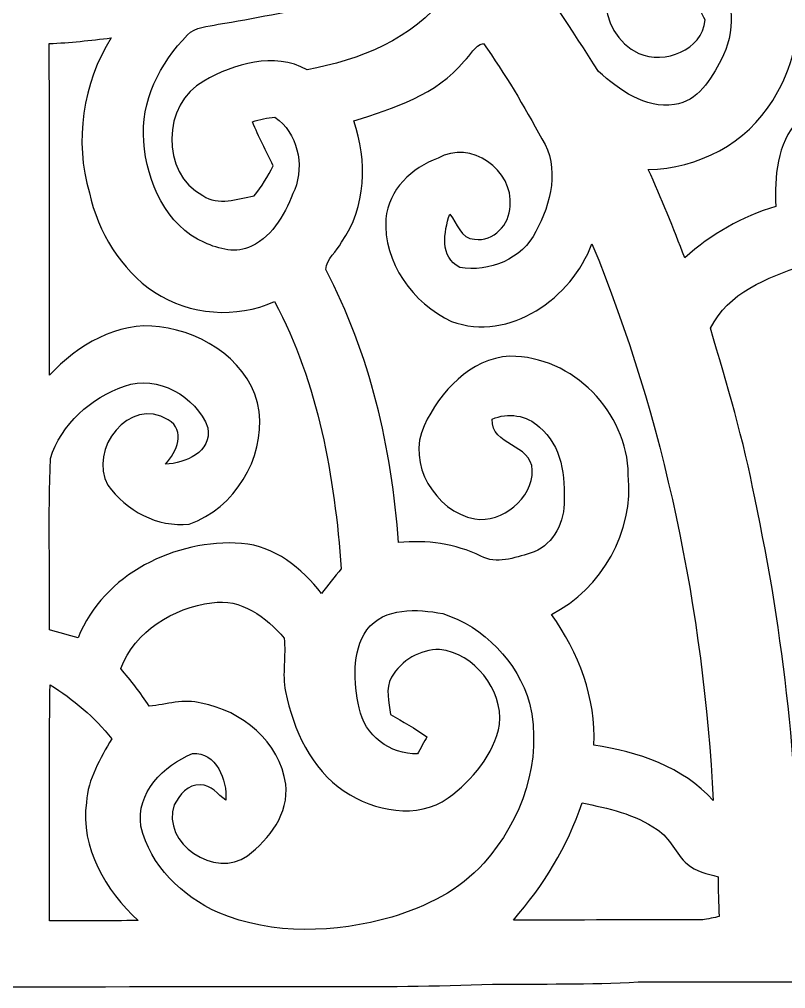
# Model space of a CAD drawing. Header units: centimetres. Extents: x -12.7 to 12.7, y -9.7 to 9.7.
# Drawn here: x 0.71 to 5.33, y -9.67 to -3.81 of the extents above; entities that cross this region are included whole.
import ezdxf

# ---------------------------------------------------------------- set-up
doc = ezdxf.new("R2010")
doc.units = ezdxf.units.CM
doc.header["$MEASUREMENT"] = 0
doc.layers.add('Camada 1', color=7, linetype='Continuous')

msp = doc.modelspace()

# ---------------------------------------------------------------- linework, layer by layer
at = {"layer": 'Camada 1', "color": 156}
for points, knots in [([(-1.37865, 9.59626), (-1.07597, 9.66116), (-0.76446, 9.65658), (-0.45966, 9.70702), (-0.45966, 9.70702), (-0.06914, 9.71726), (0.32278, 9.7229), (0.7112, 9.67175), (0.7112, 9.67175), (0.7112, 9.67175), (0.73377, 9.65729), (0.73377, 9.65729), (0.73377, 9.65729), (0.90523, 9.66045), (1.07456, 9.63259), (1.24283, 9.60225), (1.24283, 9.60225), (2.0253, 9.4816), (2.79541, 9.22655), (3.46463, 8.79756), (3.46463, 8.79756), (4.05411, 8.4208), (4.54907, 7.89445), (4.87749, 7.27604), (4.87749, 7.27604), (5.2204, 6.66009), (5.4183, 5.97746), (5.58024, 5.29519), (5.58024, 5.29519), (5.71782, 4.56177), (5.86987, 3.8241), (5.88539, 3.07516), (5.88539, 3.07516), (5.89173, 3.01659), (5.96935, 3.0219), (6.0131, 3.00601), (6.0131, 3.00601), (6.36975, 2.93863), (6.69466, 2.70615), (6.8587, 2.38019), (6.8587, 2.38019), (6.96911, 2.18792), (7.0097, 1.96744), (7.0432, 1.75119), (7.0432, 1.75119), (7.70643, 1.67957), (8.37352, 1.61924), (9.02441, 1.46543), (9.02441, 1.46543), (9.54263, 1.33103), (10.05628, 1.08408), (10.39495, 0.65617), (10.39495, 0.65617), (10.53889, 0.48541), (10.64012, 0.28363), (10.72091, 0.0762), (10.72091, 0.0762), (10.83592, -0.23106), (10.85778, -0.56056), (10.91988, -0.88018), (10.91988, -0.88018), (11.04477, -1.6016), (11.2014, -2.31705), (11.36473, -3.03001), (11.36473, -3.03001), (11.47163, -3.53554), (11.58699, -4.03859), (11.68752, -4.54554), (11.68752, -4.54554), (11.92423, -5.62397), (12.192, -6.69571), (12.46363, -7.76569), (12.46363, -7.76569), (12.51866, -7.95267), (12.54619, -8.14775), (12.62591, -8.32696), (12.62591, -8.32696), (12.68835, -8.56543), (12.69118, -8.84378), (12.5409, -9.05157), (12.5409, -9.05157), (12.33557, -9.36378), (11.95246, -9.48796), (11.6018, -9.54758), (11.6018, -9.54758), (11.24303, -9.61777), (10.87649, -9.5959), (10.51348, -9.60084), (10.51348, -9.60084), (9.73737, -9.60261), (8.96126, -9.60472), (8.18549, -9.60861), (8.18549, -9.60861), (7.57344, -9.60649), (6.96207, -9.63295), (6.35034, -9.62413), (6.35034, -9.62413), (5.715, -9.62483), (5.07965, -9.62377), (4.44465, -9.62554), (4.44465, -9.62554), (4.15149, -9.64211), (3.85797, -9.63648), (3.56446, -9.6386), (3.56446, -9.6386), (2.8822, -9.66576), (2.19886, -9.64742), (1.51589, -9.65341), (1.51589, -9.65341), (-0.02399, -9.65799), (-1.5635, -9.65164), (-3.10339, -9.6527), (-3.10339, -9.6527), (-4.25555, -9.61955), (-5.40843, -9.62413), (-6.56132, -9.62413), (-6.56132, -9.62413), (-7.13809, -9.62978), (-7.71384, -9.60261), (-8.29063, -9.60825), (-8.29063, -9.60825), (-9.24383, -9.60191), (-10.19668, -9.60437), (-11.14989, -9.59696), (-11.14989, -9.59696), (-11.55029, -9.57014), (-11.97397, -9.51759), (-12.31229, -9.28404), (-12.31229, -9.28404), (-12.46786, -9.18245), (-12.5603, -9.01734), (-12.64038, -8.85542), (-12.64038, -8.85542), (-12.66224, -8.69209), (-12.66295, -8.52664), (-12.63755, -8.36365), (-12.63755, -8.36365), (-12.60616, -8.29592), (-12.57793, -8.22642), (-12.55747, -8.15481), (-12.55747, -8.15481), (-12.23856, -6.8767), (-11.90271, -5.60246), (-11.63602, -4.312), (-11.63602, -4.312), (-11.38519, -3.08397), (-11.07333, -1.8676), (-10.87261, -0.62934), (-10.87261, -0.62934), (-10.82251, -0.24058), (-10.73361, 0.15451), (-10.51418, 0.48541), (-10.51418, 0.48541), (-10.20762, 0.97613), (-9.67669, 1.28023), (-9.1313, 1.43474), (-9.1313, 1.43474), (-8.44832, 1.61678), (-7.7403, 1.67357), (-7.04003, 1.75119), (-7.04003, 1.75119), (-6.99947, 2.0761), (-6.89609, 2.40454), (-6.66679, 2.64688), (-6.66679, 2.64688), (-6.46747, 2.86208), (-6.18559, 2.98908), (-5.89704, 3.02823), (-5.89704, 3.02823), (-5.91784, 3.97862), (-5.84799, 4.93747), (-5.59681, 5.85716), (-5.59681, 5.85716), (-5.37104, 6.70418), (-4.97945, 7.53533), (-4.33317, 8.14317), (-4.33317, 8.14317), (-3.50237, 8.87906), (-2.47614, 9.40752), (-1.37865, 9.59626)], [0, 0, 0, 0, 0.0217391, 0.0217391, 0.0217391, 0.0217391, 0.0434783, 0.0434783, 0.0434783, 0.0434783, 0.0652174, 0.0652174, 0.0652174, 0.0652174, 0.0869565, 0.0869565, 0.0869565, 0.0869565, 0.1086957, 0.1086957, 0.1086957, 0.1086957, 0.1304348, 0.1304348, 0.1304348, 0.1304348, 0.1521739, 0.1521739, 0.1521739, 0.1521739, 0.173913, 0.173913, 0.173913, 0.173913, 0.1956522, 0.1956522, 0.1956522, 0.1956522, 0.2173913, 0.2173913, 0.2173913, 0.2173913, 0.2391304, 0.2391304, 0.2391304, 0.2391304, 0.2608696, 0.2608696, 0.2608696, 0.2608696, 0.2826087, 0.2826087, 0.2826087, 0.2826087, 0.3043478, 0.3043478, 0.3043478, 0.3043478, 0.326087, 0.326087, 0.326087, 0.326087, 0.3478261, 0.3478261, 0.3478261, 0.3478261, 0.3695652, 0.3695652, 0.3695652, 0.3695652, 0.3913043, 0.3913043, 0.3913043, 0.3913043, 0.4130435, 0.4130435, 0.4130435, 0.4130435, 0.4347826, 0.4347826, 0.4347826, 0.4347826, 0.4565217, 0.4565217, 0.4565217, 0.4565217, 0.4782609, 0.4782609, 0.4782609, 0.4782609, 0.5, 0.5, 0.5, 0.5, 0.5217391, 0.5217391, 0.5217391, 0.5217391, 0.5434783, 0.5434783, 0.5434783, 0.5434783, 0.5652174, 0.5652174, 0.5652174, 0.5652174, 0.5869565, 0.5869565, 0.5869565, 0.5869565, 0.6086957, 0.6086957, 0.6086957, 0.6086957, 0.6304348, 0.6304348, 0.6304348, 0.6304348, 0.6521739, 0.6521739, 0.6521739, 0.6521739, 0.673913, 0.673913, 0.673913, 0.673913, 0.6956522, 0.6956522, 0.6956522, 0.6956522, 0.7173913, 0.7173913, 0.7173913, 0.7173913, 0.7391304, 0.7391304, 0.7391304, 0.7391304, 0.7608696, 0.7608696, 0.7608696, 0.7608696, 0.7826087, 0.7826087, 0.7826087, 0.7826087, 0.8043478, 0.8043478, 0.8043478, 0.8043478, 0.826087, 0.826087, 0.826087, 0.826087, 0.8478261, 0.8478261, 0.8478261, 0.8478261, 0.8695652, 0.8695652, 0.8695652, 0.8695652, 0.8913043, 0.8913043, 0.8913043, 0.8913043, 0.9130435, 0.9130435, 0.9130435, 0.9130435, 0.9347826, 0.9347826, 0.9347826, 0.9347826, 0.9565217, 0.9565217, 0.9565217, 0.9565217, 1, 1, 1, 1]), ([(3.68652, -3.39019), (3.68652, -3.39019), (3.68652, -3.39019), (3.68652, -3.39019), (3.68652, -3.39019), (3.88301, -3.61879), (4.04247, -3.87526), (4.20475, -4.12855), (4.20475, -4.12855), (4.33, -4.23686), (4.48592, -4.35715), (4.66302, -4.32681), (4.66302, -4.32681), (4.80518, -4.31129), (4.8849, -4.17264), (4.94558, -4.05835), (4.94558, -4.05835), (5.03061, -3.90031), (5.04013, -3.66642), (4.8828, -3.54965), (4.8828, -3.54965), (4.83975, -3.50767), (4.78649, -3.538), (4.74098, -3.55599), (4.74098, -3.55599), (4.75192, -3.65159), (4.80976, -3.73133), (4.84893, -3.81706), (4.84893, -3.81706), (4.83129, -4.00227), (4.60375, -4.08481), (4.44816, -4.0199), (4.44816, -4.0199), (4.18535, -3.89573), (4.17264, -3.47486), (4.41607, -3.32351), (4.41607, -3.32351), (4.56564, -3.23356), (4.74486, -3.17217), (4.9209, -3.19863), (4.9209, -3.19863), (5.1449, -3.2466), (5.30436, -3.4484), (5.36857, -3.65972), (5.36857, -3.65972), (5.44688, -3.87597), (5.37386, -4.1148), (5.25673, -4.30283), (5.25673, -4.30283), (5.10187, -4.5607), (4.80377, -4.71594), (4.50532, -4.71945), (4.50532, -4.71945), (4.5854, -4.89444), (4.65737, -5.07293), (4.72581, -5.25251), (4.72581, -5.25251), (4.88456, -5.1114), (5.07083, -5.00274), (5.27543, -4.94383), (5.27543, -4.94383), (5.26696, -4.76391), (5.28214, -4.56459), (5.40914, -4.42453), (5.40914, -4.42453), (5.55201, -4.2418), (5.81201, -4.20687), (6.02755, -4.2418), (6.02755, -4.2418), (6.28438, -4.29224), (6.44877, -4.62667), (6.29742, -4.85034), (6.29742, -4.85034), (6.199, -5.00133), (5.97712, -5.03624), (5.84446, -4.90996), (5.84446, -4.90996), (5.83917, -4.88209), (5.82789, -4.82706), (5.82259, -4.79918), (5.82259, -4.79918), (5.82824, -4.73392), (5.83388, -4.66865), (5.83952, -4.60375), (5.83952, -4.60375), (5.79225, -4.59916), (5.74533, -4.59527), (5.69877, -4.5921), (5.69877, -4.5921), (5.63633, -4.72193), (5.61657, -4.89126), (5.71465, -5.00944), (5.71465, -5.00944), (5.81589, -5.12974), (5.94676, -5.24016), (6.10446, -5.27227), (6.10446, -5.27227), (6.26073, -5.29096), (6.37046, -5.15761), (6.47347, -5.06201), (6.47347, -5.06201), (6.48794, -4.83622), (6.59129, -4.61539), (6.77333, -4.4771), (6.77333, -4.4771), (6.94584, -4.32859), (7.18078, -4.28519), (7.40233, -4.29153), (7.40233, -4.29153), (7.26687, -4.07105), (7.11694, -3.85974), (6.97793, -3.64172), (6.97793, -3.64172), (6.84072, -3.83504), (6.6442, -3.98992), (6.41208, -4.04917), (6.41208, -4.04917), (6.09282, -4.13208), (5.72487, -3.95851), (5.59435, -3.65441), (5.59435, -3.65441), (5.56894, -3.51225), (5.58058, -3.36444), (5.62856, -3.22862), (5.62856, -3.22862), (5.5252, -3.1175), (5.41689, -3.00426), (5.27295, -2.9471), (5.27295, -2.9471), (5.15866, -2.88607), (5.02849, -2.87619), (4.90431, -2.84938), (4.90431, -2.84938), (4.51484, -3.06458), (4.10316, -3.23603), (3.68652, -3.39019)], [0, 0, 0, 0, 0.0285714, 0.0285714, 0.0285714, 0.0285714, 0.0571429, 0.0571429, 0.0571429, 0.0571429, 0.0857143, 0.0857143, 0.0857143, 0.0857143, 0.1142857, 0.1142857, 0.1142857, 0.1142857, 0.1428571, 0.1428571, 0.1428571, 0.1428571, 0.1714286, 0.1714286, 0.1714286, 0.1714286, 0.2, 0.2, 0.2, 0.2, 0.2285714, 0.2285714, 0.2285714, 0.2285714, 0.2571429, 0.2571429, 0.2571429, 0.2571429, 0.2857143, 0.2857143, 0.2857143, 0.2857143, 0.3142857, 0.3142857, 0.3142857, 0.3142857, 0.3428571, 0.3428571, 0.3428571, 0.3428571, 0.3714286, 0.3714286, 0.3714286, 0.3714286, 0.4, 0.4, 0.4, 0.4, 0.4285714, 0.4285714, 0.4285714, 0.4285714, 0.4571429, 0.4571429, 0.4571429, 0.4571429, 0.4857143, 0.4857143, 0.4857143, 0.4857143, 0.5142857, 0.5142857, 0.5142857, 0.5142857, 0.5428571, 0.5428571, 0.5428571, 0.5428571, 0.5714286, 0.5714286, 0.5714286, 0.5714286, 0.6, 0.6, 0.6, 0.6, 0.6285714, 0.6285714, 0.6285714, 0.6285714, 0.6571429, 0.6571429, 0.6571429, 0.6571429, 0.6857143, 0.6857143, 0.6857143, 0.6857143, 0.7142857, 0.7142857, 0.7142857, 0.7142857, 0.7428571, 0.7428571, 0.7428571, 0.7428571, 0.7714286, 0.7714286, 0.7714286, 0.7714286, 0.8, 0.8, 0.8, 0.8, 0.8285714, 0.8285714, 0.8285714, 0.8285714, 0.8571429, 0.8571429, 0.8571429, 0.8571429, 0.8857143, 0.8857143, 0.8857143, 0.8857143, 0.9142857, 0.9142857, 0.9142857, 0.9142857, 0.9428571, 0.9428571, 0.9428571, 0.9428571, 1, 1, 1, 1]), ([(1.90853, -3.84315), (1.90853, -3.84315), (1.90853, -3.84315), (1.90853, -3.84315), (1.90853, -3.84315), (1.84538, -3.86009), (1.76847, -3.85514), (1.72225, -3.90771), (1.72225, -3.90771), (1.5568, -4.07704), (1.43544, -4.30883), (1.45873, -4.55153), (1.45873, -4.55153), (1.47567, -4.7939), (1.59208, -5.05777), (1.82527, -5.16149), (1.82527, -5.16149), (1.9124, -5.19994), (2.01824, -5.23063), (2.10819, -5.1823), (2.10819, -5.1823), (2.24649, -5.12022), (2.31668, -4.97311), (2.36996, -4.84011), (2.36996, -4.84011), (2.42992, -4.68948), (2.3869, -4.49896), (2.25107, -4.40443), (2.25107, -4.40443), (2.20415, -4.40796), (2.15864, -4.41713), (2.1142, -4.4323), (2.1142, -4.4323), (2.15299, -4.52191), (2.19674, -4.6094), (2.24013, -4.69688), (2.24013, -4.69688), (2.20839, -4.76144), (2.16958, -4.82282), (2.12478, -4.87927), (2.12478, -4.87927), (2.02282, -4.89513), (1.90994, -4.94242), (1.81575, -4.87749), (1.81575, -4.87749), (1.55751, -4.74274), (1.56986, -4.32118), (1.82104, -4.18606), (1.82104, -4.18606), (2.00554, -4.07987), (2.24472, -4.00826), (2.44439, -4.11762), (2.44439, -4.11762), (2.76083, -4.06011), (3.08186, -3.93206), (3.284, -3.6703), (3.284, -3.6703), (3.25049, -3.63007), (3.21734, -3.59021), (3.18381, -3.5507), (3.18381, -3.5507), (2.76684, -3.68053), (2.3389, -3.77084), (1.90853, -3.84315)], [0, 0, 0, 0, 0.0588235, 0.0588235, 0.0588235, 0.0588235, 0.1176471, 0.1176471, 0.1176471, 0.1176471, 0.1764706, 0.1764706, 0.1764706, 0.1764706, 0.2352941, 0.2352941, 0.2352941, 0.2352941, 0.2941176, 0.2941176, 0.2941176, 0.2941176, 0.3529412, 0.3529412, 0.3529412, 0.3529412, 0.4117647, 0.4117647, 0.4117647, 0.4117647, 0.4705882, 0.4705882, 0.4705882, 0.4705882, 0.5294118, 0.5294118, 0.5294118, 0.5294118, 0.5882353, 0.5882353, 0.5882353, 0.5882353, 0.6470588, 0.6470588, 0.6470588, 0.6470588, 0.7058824, 0.7058824, 0.7058824, 0.7058824, 0.7647059, 0.7647059, 0.7647059, 0.7647059, 0.8235294, 0.8235294, 0.8235294, 0.8235294, 0.8823529, 0.8823529, 0.8823529, 0.8823529, 1, 1, 1, 1]), ([(0.88723, -3.95958), (0.88723, -3.95958), (0.88723, -3.95958), (0.88723, -3.95958), (0.88723, -3.95958), (0.8911, -4.62704), (0.8883, -5.29449), (0.88864, -5.96194), (0.88864, -5.96194), (1.05867, -5.78167), (1.29716, -5.63597), (1.55434, -5.66914), (1.55434, -5.66914), (1.82738, -5.70301), (2.1142, -5.89173), (2.15582, -6.18101), (2.15582, -6.18101), (2.18756, -6.46888), (2.00837, -6.76346), (1.73319, -6.86118), (1.73319, -6.86118), (1.54094, -6.88092), (1.35078, -6.7811), (1.24213, -6.62552), (1.24213, -6.62552), (1.12006, -6.41419), (1.37337, -6.084), (1.60513, -6.2304), (1.60513, -6.2304), (1.71626, -6.29567), (1.65805, -6.42584), (1.58891, -6.49887), (1.58891, -6.49887), (1.70992, -6.49569), (1.86901, -6.42443), (1.84608, -6.27873), (1.84608, -6.27873), (1.77341, -6.08753), (1.54235, -5.95806), (1.34196, -6.02721), (1.34196, -6.02721), (1.14053, -6.09881), (0.95815, -6.25686), (0.895, -6.46535), (0.895, -6.46535), (0.87948, -6.80931), (0.89464, -7.15503), (0.8883, -7.49969), (0.8883, -7.49969), (0.9458, -7.51557), (1.004, -7.53145), (1.06221, -7.54732), (1.06221, -7.54732), (1.21425, -7.16314), (1.65028, -6.94901), (2.04893, -6.97759), (2.04893, -6.97759), (2.2493, -6.99206), (2.41335, -7.12786), (2.53223, -7.28027), (2.53223, -7.28027), (2.57033, -7.22911), (2.6116, -7.18043), (2.65112, -7.13034), (2.65112, -7.13034), (2.61126, -6.57613), (2.51249, -6.01345), (2.24895, -5.51744), (2.24895, -5.51744), (2.01612, -5.62115), (1.73672, -5.59964), (1.5233, -5.46099), (1.5233, -5.46099), (1.31867, -5.3227), (1.18356, -5.09905), (1.12994, -4.86021), (1.12994, -4.86021), (1.03857, -4.54907), (1.08973, -4.19981), (1.26118, -3.92499), (1.26118, -3.92499), (1.137, -3.94053), (1.01247, -3.95427), (0.88723, -3.95958)], [0, 0, 0, 0, 0.0454545, 0.0454545, 0.0454545, 0.0454545, 0.0909091, 0.0909091, 0.0909091, 0.0909091, 0.1363636, 0.1363636, 0.1363636, 0.1363636, 0.1818182, 0.1818182, 0.1818182, 0.1818182, 0.2272727, 0.2272727, 0.2272727, 0.2272727, 0.2727273, 0.2727273, 0.2727273, 0.2727273, 0.3181818, 0.3181818, 0.3181818, 0.3181818, 0.3636364, 0.3636364, 0.3636364, 0.3636364, 0.4090909, 0.4090909, 0.4090909, 0.4090909, 0.4545455, 0.4545455, 0.4545455, 0.4545455, 0.5, 0.5, 0.5, 0.5, 0.5454545, 0.5454545, 0.5454545, 0.5454545, 0.5909091, 0.5909091, 0.5909091, 0.5909091, 0.6363636, 0.6363636, 0.6363636, 0.6363636, 0.6818182, 0.6818182, 0.6818182, 0.6818182, 0.7272727, 0.7272727, 0.7272727, 0.7272727, 0.7727273, 0.7727273, 0.7727273, 0.7727273, 0.8181818, 0.8181818, 0.8181818, 0.8181818, 0.8636364, 0.8636364, 0.8636364, 0.8636364, 0.9090909, 0.9090909, 0.9090909, 0.9090909, 1, 1, 1, 1]), ([(3.39443, -4.06576), (3.39443, -4.06576), (3.39443, -4.06576), (3.39443, -4.06576), (3.39443, -4.06576), (3.22721, -4.26826), (2.96862, -4.3501), (2.72732, -4.42665), (2.72732, -4.42665), (2.80987, -4.66619), (2.80175, -4.94665), (2.65324, -5.15937), (2.65324, -5.15937), (2.62466, -5.21511), (2.56292, -5.25885), (2.55798, -5.32341), (2.55798, -5.32341), (2.82397, -5.8314), (2.95733, -6.40221), (2.99649, -6.97194), (2.99649, -6.97194), (3.16688, -6.95571), (3.33974, -6.979), (3.49425, -7.05414), (3.49425, -7.05414), (3.5881, -7.10671), (3.6971, -7.06402), (3.79236, -7.03686), (3.79236, -7.03686), (3.92007, -6.99947), (3.99379, -6.86717), (3.99696, -6.73981), (3.99696, -6.73981), (4.00473, -6.57647), (3.98392, -6.38527), (3.84774, -6.27556), (3.84774, -6.27556), (3.77225, -6.20253), (3.6576, -6.18559), (3.56234, -6.22723), (3.56234, -6.22723), (3.55494, -6.39056), (3.79976, -6.37363), (3.80505, -6.53625), (3.80505, -6.53625), (3.80753, -6.70418), (3.62338, -6.85587), (3.45722, -6.83012), (3.45722, -6.83012), (3.21804, -6.78249), (3.04553, -6.49534), (3.1517, -6.26674), (3.1517, -6.26674), (3.24767, -6.06107), (3.42864, -5.86069), (3.66994, -5.84729), (3.66994, -5.84729), (4.04988, -5.84588), (4.38009, -6.18525), (4.38467, -6.56271), (4.38467, -6.56271), (4.42066, -6.90562), (4.22627, -7.25099), (3.92007, -7.40657), (3.92007, -7.40657), (4.08445, -7.63517), (4.19099, -7.91174), (4.17724, -8.19643), (4.17724, -8.19643), (4.44146, -8.23382), (4.71523, -8.3266), (4.89795, -8.53052), (4.89795, -8.53052), (4.83763, -7.38082), (4.60516, -6.23393), (4.16524, -5.16784), (4.16524, -5.16784), (4.04529, -5.49556), (3.66747, -5.76509), (3.31681, -5.63703), (3.31681, -5.63703), (3.08504, -5.52874), (2.9023, -5.27967), (2.92135, -5.01721), (2.92135, -5.01721), (2.93511, -4.84222), (3.07728, -4.70675), (3.23673, -4.65208), (3.23673, -4.65208), (3.42971, -4.53602), (3.695, -4.72369), (3.67064, -4.94064), (3.67064, -4.94064), (3.66888, -5.05037), (3.57046, -5.15902), (3.45581, -5.14032), (3.45581, -5.14032), (3.37219, -5.13927), (3.35244, -5.04189), (3.30624, -4.98968), (3.30624, -4.98968), (3.27166, -5.09729), (3.24309, -5.24862), (3.3669, -5.31071), (3.3669, -5.31071), (3.54295, -5.34387), (3.74543, -5.25921), (3.82658, -5.09481), (3.82658, -5.09481), (3.91795, -4.92794), (3.97262, -4.70641), (3.86326, -4.53531), (3.86326, -4.53531), (3.75425, -4.33775), (3.64137, -4.1416), (3.50943, -3.95887), (3.50943, -3.95887), (3.45475, -3.96945), (3.43288, -4.03119), (3.39443, -4.06576)], [0, 0, 0, 0, 0.0322581, 0.0322581, 0.0322581, 0.0322581, 0.0645161, 0.0645161, 0.0645161, 0.0645161, 0.0967742, 0.0967742, 0.0967742, 0.0967742, 0.1290323, 0.1290323, 0.1290323, 0.1290323, 0.1612903, 0.1612903, 0.1612903, 0.1612903, 0.1935484, 0.1935484, 0.1935484, 0.1935484, 0.2258065, 0.2258065, 0.2258065, 0.2258065, 0.2580645, 0.2580645, 0.2580645, 0.2580645, 0.2903226, 0.2903226, 0.2903226, 0.2903226, 0.3225806, 0.3225806, 0.3225806, 0.3225806, 0.3548387, 0.3548387, 0.3548387, 0.3548387, 0.3870968, 0.3870968, 0.3870968, 0.3870968, 0.4193548, 0.4193548, 0.4193548, 0.4193548, 0.4516129, 0.4516129, 0.4516129, 0.4516129, 0.483871, 0.483871, 0.483871, 0.483871, 0.516129, 0.516129, 0.516129, 0.516129, 0.5483871, 0.5483871, 0.5483871, 0.5483871, 0.5806452, 0.5806452, 0.5806452, 0.5806452, 0.6129032, 0.6129032, 0.6129032, 0.6129032, 0.6451613, 0.6451613, 0.6451613, 0.6451613, 0.6774194, 0.6774194, 0.6774194, 0.6774194, 0.7096774, 0.7096774, 0.7096774, 0.7096774, 0.7419355, 0.7419355, 0.7419355, 0.7419355, 0.7741935, 0.7741935, 0.7741935, 0.7741935, 0.8064516, 0.8064516, 0.8064516, 0.8064516, 0.8387097, 0.8387097, 0.8387097, 0.8387097, 0.8709677, 0.8709677, 0.8709677, 0.8709677, 0.9032258, 0.9032258, 0.9032258, 0.9032258, 0.9354839, 0.9354839, 0.9354839, 0.9354839, 1, 1, 1, 1]), ([(4.88138, -5.67796), (4.88138, -5.67796), (4.88138, -5.67796), (4.88138, -5.67796), (4.88138, -5.67796), (4.97874, -6.01732), (5.08387, -6.35565), (5.14843, -6.70312), (5.14843, -6.70312), (5.32659, -7.53285), (5.41655, -8.38234), (5.41867, -9.23079), (5.41867, -9.23079), (5.44653, -9.2322), (5.47441, -9.23395), (5.50226, -9.23571), (5.50226, -9.23571), (5.71853, -9.22338), (5.93514, -9.23042), (6.15138, -9.22655), (6.15138, -9.22655), (5.86069, -8.96832), (5.68747, -8.59613), (5.63138, -8.21513), (5.63138, -8.21513), (5.57847, -7.90892), (5.69453, -7.59636), (5.87833, -7.35365), (5.87833, -7.35365), (5.57388, -7.20407), (5.37951, -6.86505), (5.40948, -6.52638), (5.40948, -6.52638), (5.40032, -6.14221), (5.74428, -5.77919), (6.13445, -5.79931), (6.13445, -5.79931), (6.36057, -5.80743), (6.52568, -5.99581), (6.62622, -6.18067), (6.62622, -6.18067), (6.77509, -6.42267), (6.56059, -6.77333), (6.28297, -6.77367), (6.28297, -6.77367), (6.12174, -6.76556), (5.96477, -6.61353), (5.98382, -6.44771), (5.98382, -6.44771), (6.03391, -6.34646), (6.14997, -6.31331), (6.23288, -6.24662), (6.23288, -6.24662), (6.22793, -6.19407), (6.20006, -6.13657), (6.13798, -6.14785), (6.13798, -6.14785), (5.99405, -6.15173), (5.86176, -6.26145), (5.8293, -6.40221), (5.8293, -6.40221), (5.78767, -6.55567), (5.7732, -6.73488), (5.85504, -6.87811), (5.85504, -6.87811), (5.93302, -6.9984), (6.08787, -7.00298), (6.21417, -7.03262), (6.21417, -7.03262), (6.40291, -6.95218), (6.6107, -6.86964), (6.81743, -6.93454), (6.81743, -6.93454), (6.99347, -6.96419), (7.12399, -7.08907), (7.26227, -7.18819), (7.26227, -7.18819), (7.40092, -7.05872), (7.53321, -6.90209), (7.72795, -6.86047), (7.72795, -6.86047), (8.09166, -6.7504), (8.45784, -6.92185), (8.77427, -7.08871), (8.77427, -7.08871), (8.67938, -6.82483), (8.56509, -6.56836), (8.44868, -6.31331), (8.44868, -6.31331), (7.99923, -6.47876), (7.48347, -6.42549), (7.06542, -6.19794), (7.06542, -6.19794), (6.80507, -6.0572), (6.62164, -5.80073), (6.53486, -5.52131), (6.53486, -5.52131), (6.17819, -5.74216), (5.6956, -5.60916), (5.4363, -5.29872), (5.4363, -5.29872), (5.22534, -5.3742), (4.98581, -5.46276), (4.88138, -5.67796)], [0, 0, 0, 0, 0.037037, 0.037037, 0.037037, 0.037037, 0.0740741, 0.0740741, 0.0740741, 0.0740741, 0.1111111, 0.1111111, 0.1111111, 0.1111111, 0.1481481, 0.1481481, 0.1481481, 0.1481481, 0.1851852, 0.1851852, 0.1851852, 0.1851852, 0.2222222, 0.2222222, 0.2222222, 0.2222222, 0.2592593, 0.2592593, 0.2592593, 0.2592593, 0.2962963, 0.2962963, 0.2962963, 0.2962963, 0.3333333, 0.3333333, 0.3333333, 0.3333333, 0.3703704, 0.3703704, 0.3703704, 0.3703704, 0.4074074, 0.4074074, 0.4074074, 0.4074074, 0.4444444, 0.4444444, 0.4444444, 0.4444444, 0.4814815, 0.4814815, 0.4814815, 0.4814815, 0.5185185, 0.5185185, 0.5185185, 0.5185185, 0.5555556, 0.5555556, 0.5555556, 0.5555556, 0.5925926, 0.5925926, 0.5925926, 0.5925926, 0.6296296, 0.6296296, 0.6296296, 0.6296296, 0.6666667, 0.6666667, 0.6666667, 0.6666667, 0.7037037, 0.7037037, 0.7037037, 0.7037037, 0.7407407, 0.7407407, 0.7407407, 0.7407407, 0.7777778, 0.7777778, 0.7777778, 0.7777778, 0.8148148, 0.8148148, 0.8148148, 0.8148148, 0.8518519, 0.8518519, 0.8518519, 0.8518519, 0.8888889, 0.8888889, 0.8888889, 0.8888889, 0.9259259, 0.9259259, 0.9259259, 0.9259259, 1, 1, 1, 1]), ([(1.31903, -7.73289), (1.31903, -7.73289), (1.31903, -7.73289), (1.31903, -7.73289), (1.31903, -7.73289), (1.38041, -7.8052), (1.43898, -7.88034), (1.49153, -7.95972), (1.49153, -7.95972), (1.59597, -7.95126), (1.70144, -7.91316), (1.80586, -7.94208), (1.80586, -7.94208), (2.04893, -7.98653), (2.28282, -8.17633), (2.31563, -8.43138), (2.31563, -8.43138), (2.33715, -8.60848), (2.21721, -8.76194), (2.08492, -8.86424), (2.08492, -8.86424), (1.89159, -9.0036), (1.56316, -8.79157), (1.64253, -8.5552), (1.64253, -8.5552), (1.67393, -8.497), (1.72614, -8.43068), (1.80021, -8.43597), (1.80021, -8.43597), (1.86584, -8.43314), (1.90534, -8.49383), (1.95333, -8.52874), (1.95333, -8.52874), (1.96497, -8.40634), (1.89618, -8.2363), (1.75224, -8.24688), (1.75224, -8.24688), (1.5808, -8.31603), (1.40794, -8.48501), (1.4418, -8.68574), (1.4418, -8.68574), (1.49542, -8.92457), (1.69192, -9.10731), (1.90816, -9.20679), (1.90816, -9.20679), (2.23943, -9.34578), (2.6162, -9.33026), (2.95697, -9.23395), (2.95697, -9.23395), (3.16301, -9.17081), (3.36761, -9.07308), (3.51155, -8.90763), (3.51155, -8.90763), (3.74332, -8.65082), (3.87103, -8.28569), (3.78812, -7.94278), (3.78812, -7.94278), (3.71651, -7.69126), (3.5133, -7.4803), (3.2639, -7.40163), (3.2639, -7.40163), (3.11009, -7.372), (2.91287, -7.36211), (2.80563, -7.49899), (2.80563, -7.49899), (2.71322, -7.63622), (2.72625, -7.81685), (2.75907, -7.97136), (2.75907, -7.97136), (2.79118, -8.13576), (2.94569, -8.25429), (3.11255, -8.24793), (3.11255, -8.24793), (3.12666, -8.22218), (3.15489, -8.17033), (3.169, -8.14458), (3.169, -8.14458), (3.09703, -8.09659), (3.02331, -8.0518), (2.94781, -8.01051), (2.94781, -8.01051), (2.94004, -7.93608), (2.9157, -7.85459), (2.95521, -7.78544), (2.95521, -7.78544), (3.01201, -7.68385), (3.12878, -7.61717), (3.24484, -7.61753), (3.24484, -7.61753), (3.45827, -7.64363), (3.62513, -7.85812), (3.60785, -8.07013), (3.60785, -8.07013), (3.57363, -8.25358), (3.44311, -8.40527), (3.29742, -8.51429), (3.29742, -8.51429), (3.10902, -8.64763), (2.85043, -8.59367), (2.66946, -8.47407), (2.66946, -8.47407), (2.46661, -8.33931), (2.36361, -8.10294), (2.31422, -7.87259), (2.31422, -7.87259), (2.29234, -7.76569), (2.31916, -7.65703), (2.30611, -7.55015), (2.30611, -7.55015), (2.20239, -7.4235), (2.04257, -7.30673), (1.87006, -7.33602), (1.87006, -7.33602), (1.63442, -7.3674), (1.40794, -7.50464), (1.31903, -7.73289)], [0, 0, 0, 0, 0.0333333, 0.0333333, 0.0333333, 0.0333333, 0.0666667, 0.0666667, 0.0666667, 0.0666667, 0.1, 0.1, 0.1, 0.1, 0.1333333, 0.1333333, 0.1333333, 0.1333333, 0.1666667, 0.1666667, 0.1666667, 0.1666667, 0.2, 0.2, 0.2, 0.2, 0.2333333, 0.2333333, 0.2333333, 0.2333333, 0.2666667, 0.2666667, 0.2666667, 0.2666667, 0.3, 0.3, 0.3, 0.3, 0.3333333, 0.3333333, 0.3333333, 0.3333333, 0.3666667, 0.3666667, 0.3666667, 0.3666667, 0.4, 0.4, 0.4, 0.4, 0.4333333, 0.4333333, 0.4333333, 0.4333333, 0.4666667, 0.4666667, 0.4666667, 0.4666667, 0.5, 0.5, 0.5, 0.5, 0.5333333, 0.5333333, 0.5333333, 0.5333333, 0.5666667, 0.5666667, 0.5666667, 0.5666667, 0.6, 0.6, 0.6, 0.6, 0.6333333, 0.6333333, 0.6333333, 0.6333333, 0.6666667, 0.6666667, 0.6666667, 0.6666667, 0.7, 0.7, 0.7, 0.7, 0.7333333, 0.7333333, 0.7333333, 0.7333333, 0.7666667, 0.7666667, 0.7666667, 0.7666667, 0.8, 0.8, 0.8, 0.8, 0.8333333, 0.8333333, 0.8333333, 0.8333333, 0.8666667, 0.8666667, 0.8666667, 0.8666667, 0.9, 0.9, 0.9, 0.9, 0.9333333, 0.9333333, 0.9333333, 0.9333333, 1, 1, 1, 1]), ([(0.889, -9.25653), (0.889, -9.25653), (0.889, -9.25653), (0.889, -9.25653), (0.889, -9.25653), (1.06749, -9.25583), (1.24566, -9.25653), (1.42416, -9.25476), (1.42416, -9.25476), (1.23048, -9.07345), (1.0735, -8.81627), (1.11195, -8.54109), (1.11195, -8.54109), (1.12112, -8.39893), (1.19698, -8.27722), (1.26471, -8.15657), (1.26471, -8.15657), (1.16134, -8.02674), (1.03363, -7.9181), (0.89288, -7.83132), (0.89288, -7.83132), (0.88406, -8.30615), (0.8911, -8.78134), (0.889, -9.25653)], [0, 0, 0, 0, 0.1428571, 0.1428571, 0.1428571, 0.1428571, 0.2857143, 0.2857143, 0.2857143, 0.2857143, 0.4285714, 0.4285714, 0.4285714, 0.4285714, 0.5714286, 0.5714286, 0.5714286, 0.5714286, 0.7142857, 0.7142857, 0.7142857, 0.7142857, 1, 1, 1, 1]), ([(4.10598, -8.54499), (4.10598, -8.54499), (4.10598, -8.54499), (4.10598, -8.54499), (4.10598, -8.54499), (4.01742, -8.80709), (3.87208, -9.04416), (3.69111, -9.25194), (3.69111, -9.25194), (4.07246, -9.253), (4.45416, -9.24947), (4.83588, -9.25018), (4.83588, -9.25018), (4.85985, -9.2456), (4.90855, -9.23607), (4.93289, -9.23113), (4.93289, -9.23113), (4.93006, -9.1507), (4.92794, -9.07026), (4.92653, -8.99018), (4.92653, -8.99018), (4.86268, -8.97113), (4.79248, -8.9595), (4.74132, -8.91363), (4.74132, -8.91363), (4.67006, -8.85296), (4.63832, -8.75665), (4.5593, -8.70479), (4.5593, -8.70479), (4.42524, -8.61201), (4.26295, -8.57603), (4.10598, -8.54499)], [0, 0, 0, 0, 0.1111111, 0.1111111, 0.1111111, 0.1111111, 0.2222222, 0.2222222, 0.2222222, 0.2222222, 0.3333333, 0.3333333, 0.3333333, 0.3333333, 0.4444444, 0.4444444, 0.4444444, 0.4444444, 0.5555556, 0.5555556, 0.5555556, 0.5555556, 0.6666667, 0.6666667, 0.6666667, 0.6666667, 0.7777778, 0.7777778, 0.7777778, 0.7777778, 1, 1, 1, 1])]:
    msp.add_open_spline(points, degree=3, knots=knots, dxfattribs=at)

doc.saveas('drawing.dxf')
